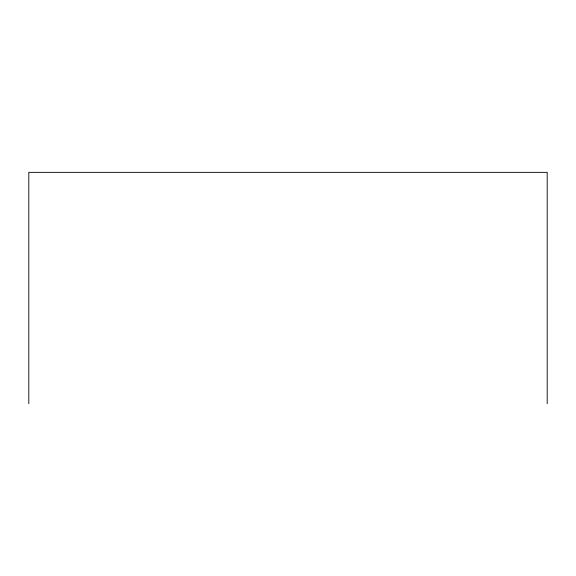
<?xml version="1.0" encoding="UTF-8"?>
<svg xmlns="http://www.w3.org/2000/svg" width="576" height="576" viewBox="0 0 576 576"><rect width="100%" height="100%" fill="white"/><g stroke="black" fill="none" stroke-linecap="round" stroke-linejoin="round"><path stroke-width="0.86" d="M547.2 403.632L547.2 172.368L28.8 172.368L28.8 403.632"/></g></svg>
